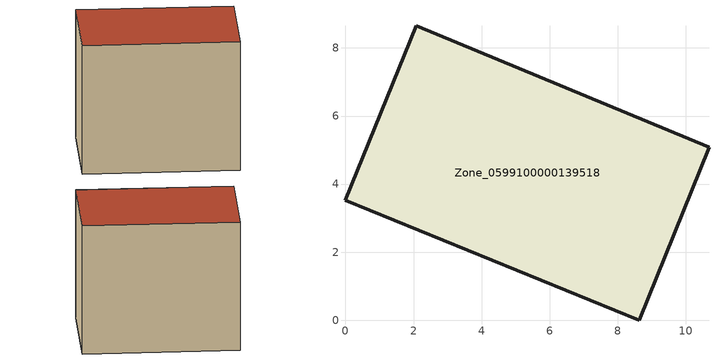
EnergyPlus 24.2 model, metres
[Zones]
Zone_0599100000139518
 floor ground (C_G): 0,3.52 2.08,8.65 10.68,5.09 8.64,0 z0.37
 wall outside (C_F): 10.68,5.09 2.08,8.65 0,3.52 8.64,0 10.68,5.09 z0.37:8.55
 roof outside (C_R): 2.08,8.65 0,3.52 8.64,0 10.68,5.09 z8.55
[BUILDING]
Pand.0599100000139518: North Axis=0; Terrain=City; Loads Convergence Tolerance Value=0.04; Temperature Convergence Tolerance Value=0.4; Solar Distribution=FullExterior; Maximum Number of Warmup Days=25; Minimum Number of Warmup Days=1
[Site:Location]
Rotterdam.The.Hague.AP_ZH_NLD Design_Conditions: Latitude=51.96; Longitude=4.45; Time Zone=1; Elevation=-4.5
[SITE:GROUNDTEMPERATURE:BUILDINGSURFACE]
18, 18, 18, 18, 18, 18, 18, 18, 18, 18, 18, 18
[MATERIAL] Thermal Absorptance=0.9; Solar Absorptance=0.7; Visible Absorptance=0.7
Name | Roughness | Thickness | Conductivity | Density | Specific Heat
G.TC.1965-1974 | MediumSmooth | 0.15 | 0.882353 | 540 | 1210
F.TC.1965-1974 | Rough | 0.3 | 0.697674 | 1920 | 840
R.TC.1965-1974 | MediumRough | 0.2 | 0.232558 | 1500 | 1000
[CONSTRUCTION]
C_G: G.TC.1965-1974
C_F: F.TC.1965-1974
C_R: R.TC.1965-1974
[ZONE]
Zone_0599100000139518: Type=1; Multiplier=1; Ceiling Height=Autocalculate; Volume=Autocalculate; Floor Area=autocalculate; Part of Total Floor Area=Yes
[ZONEINFILTRATION:DESIGNFLOWRATE]
Infil_Zone_0599100000139518: Zone or ZoneList or Space or SpaceList=Zone_0599100000139518; Schedule=AlwaysOn; Design Flow Rate Calculation Method=Flow/Area; Flow Rate per Floor Area=0.003; Constant Term Coefficient=1; Temperature Term Coefficient=0; Velocity Term Coefficient=0; Velocity Squared Term Coefficient=0
[HVACTEMPLATE:ZONE:IDEALLOADSAIRSYSTEM]
Zone_0599100000139518: Maximum Heating Supply Air Temperature=50; Minimum Cooling Supply Air Temperature=13; Maximum Heating Supply Air Humidity Ratio=0.0156; Minimum Cooling Supply Air Humidity Ratio=0.0077; Heating Limit=NoLimit; Cooling Limit=NoLimit; Dehumidification Control Type=ConstantSensibleHeatRatio; Cooling Sensible Heat Ratio=0.7; Dehumidification Setpoint=60; Humidification Control Type=None; Humidification Setpoint=30; Outdoor Air Method=None; Outdoor Air Flow Rate per Person=0.00944; Outdoor Air Flow Rate per Zone Floor Area=0; Outdoor Air Flow Rate per Zone=0; Demand Controlled Ventilation Type=None; Outdoor Air Economizer Type=NoEconomizer; Heat Recovery Type=None; Sensible Heat Recovery Effectiveness=0.7; Latent Heat Recovery Effectiveness=0.65
[ZONECONTROL:THERMOSTAT]
ThermostatControl_Zone_0599100000139518: Zone or ZoneList=Zone_0599100000139518; Control Type Schedule=DualSetpointControlType; Control 1=Thermostat_Zone_0599100000139518; Temperature Difference Between Cutout And Setpoint=0
[THERMOSTATSETPOINT:DUALSETPOINT]
Thermostat_Zone_0599100000139518: Heating Setpoint Temperature Schedule=HeatingSetpoint_Zone_0599100000139518; Cooling Setpoint Temperature Schedule=CoolingSetpoint_Zone_0599100000139518
[SCHEDULE:COMPACT]
HeatingSetpoint_Zone_0599100000139518: Through: 12/31, For: AllDays, Until: 24:00, 21
CoolingSetpoint_Zone_0599100000139518: Through: 12/31, For: AllDays, Until: 24:00, 24
DualSetpointControlType: Through: 12/31, For: AllDays, Until: 24:00, 4
AlwaysOn: Through: 12/31, For: AllDays, Until: 24:00, 1
